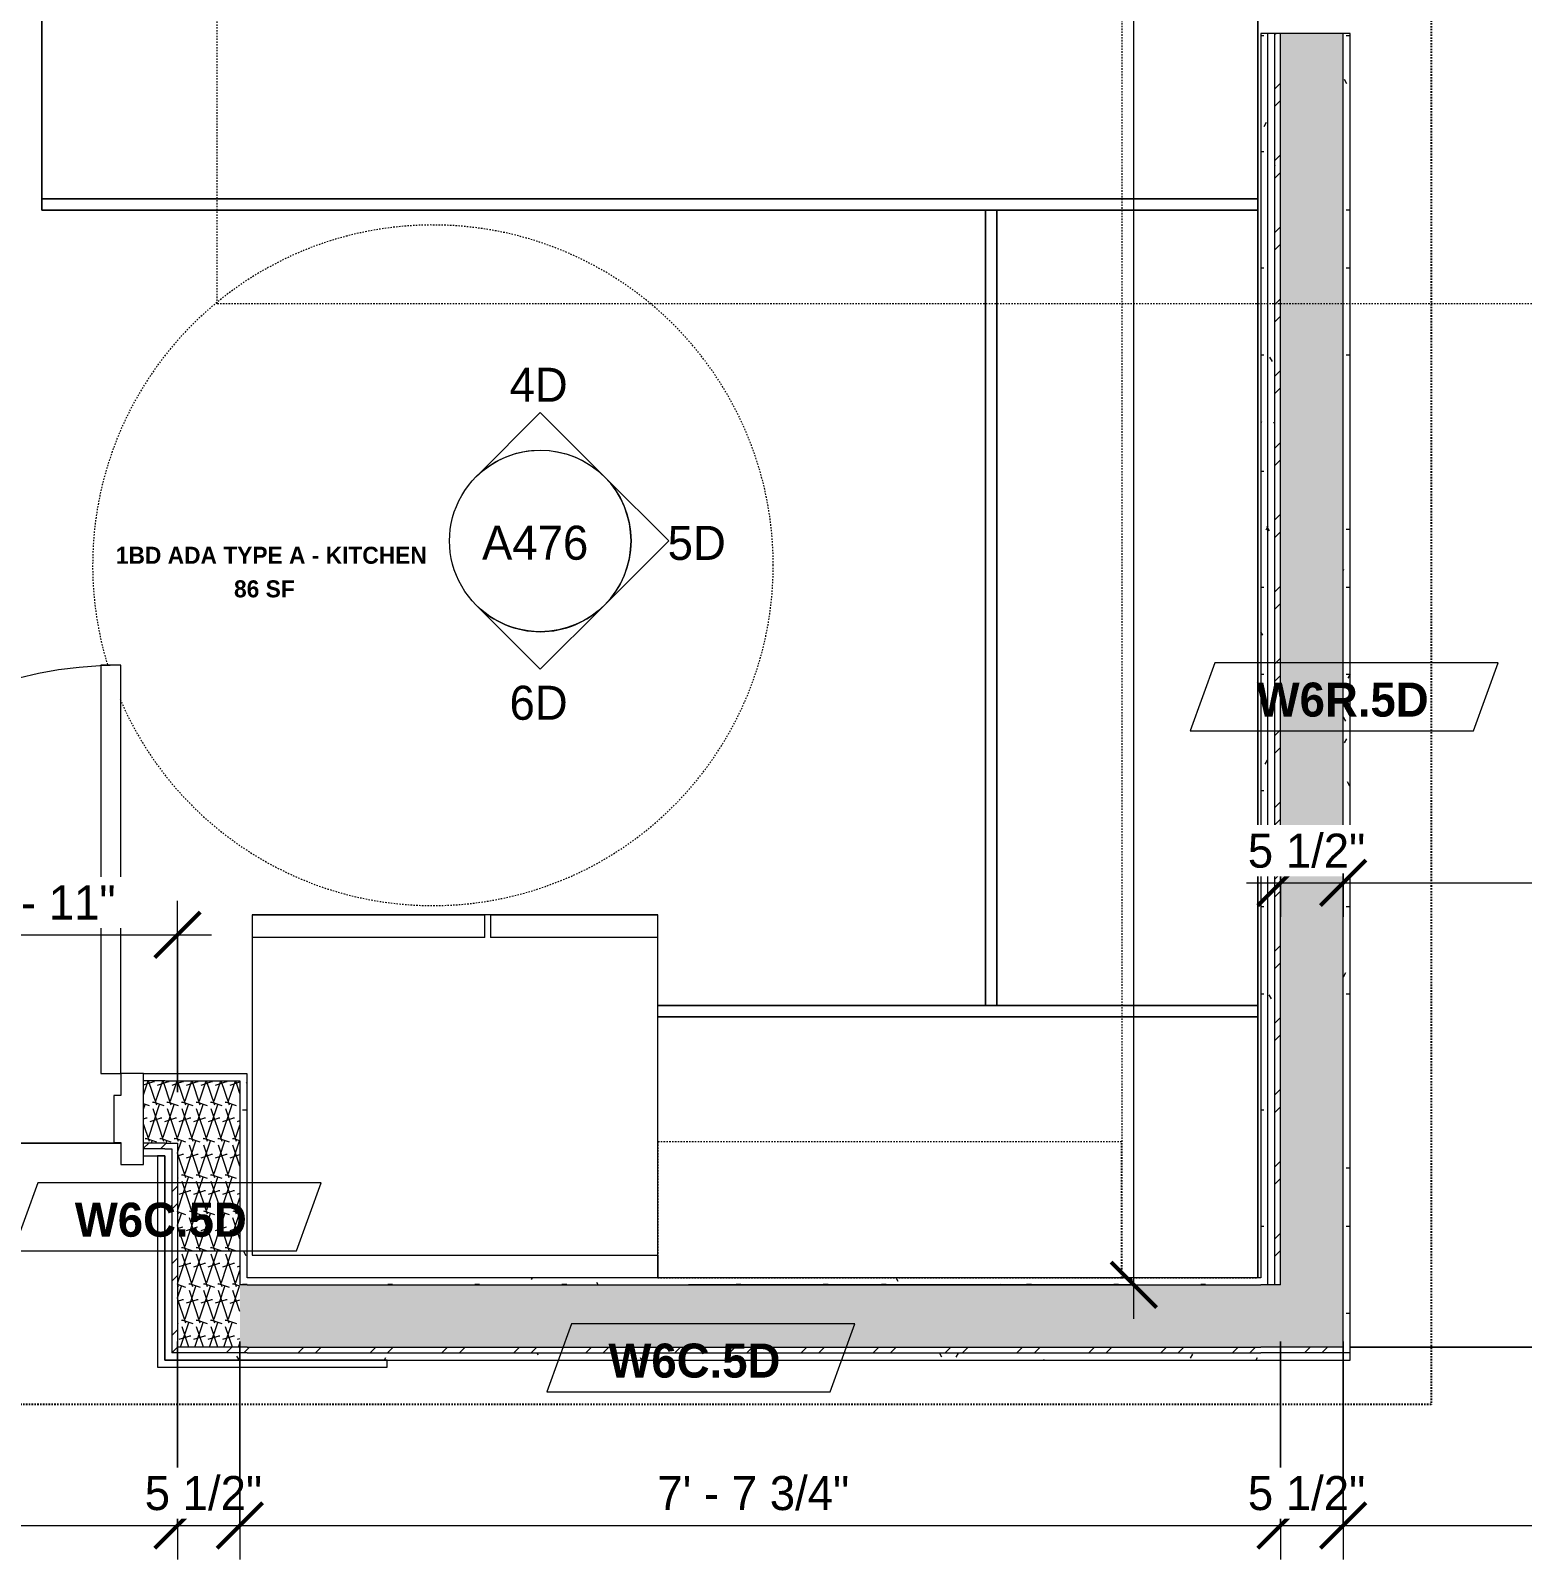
# Model space of a CAD drawing. Header units: inches. Extents: x -4058 to -1781, y 9814 to 12289.
# Drawn here: x -2750.2 to -2618.7, y 11700.5 to 11835.3 of the extents above; entities that cross this region are included whole.
import ezdxf

# ---------------------------------------------------------------- set-up
doc = ezdxf.new("R2010")
doc.units = ezdxf.units.IN
doc.header["$MEASUREMENT"] = 0
for name, pattern in [('Aligning Line 1_8_', [0.25, 0.125, -0.125]), ('Dash', [0.25, 0.125, -0.125]), ('Dash 3_32_', [0.1875, 0.09375, -0.09375]), ('Dash_2_', [0.25, 0.125, -0.125])]:
    doc.linetypes.add(name, pattern=pattern)
for name, color, linetype, lineweight in [('0-1', 7, 'Continuous', 5), ('0-4', 55, 'Continuous', 9), ('A-ANNO-DIMS', 211, 'Continuous', 9), ('A-ANNO-DIMS-32', 211, 'Continuous', 9), ('A-AREA-IDEN', 2, 'Continuous', 9), ('A-DETL-1', 90, 'Dash 3_32_', 9), ('A-DOOR-1', 7, 'Continuous', 9), ('A-DOOR-FRAM-1', 7, 'Continuous', 9), ('A-FLOR-1', 7, 'Continuous', 9), ('A-GENM', 5, 'Continuous', 9), ('A-GENM-2', 147, 'Dash', 9), ('A-WALL-1', 7, 'Continuous', 9), ('A-WALL-IDEN', 211, 'Continuous', 9), ('A-WALL-PATT-1', 9, 'Continuous', 9), ('G-ANNO-SYMB-1', 147, 'Aligning Line 1_8_', 9), ('G-ANNO-SYMB-3', 111, 'Continuous', 9), ('I-WALL-2', 7, 'Continuous', 9), ('Q-CASE', 31, 'Continuous', 9), ('Q-CASE-HDLN', 31, 'Dash', 9), ('Q-SPCQ', 91, 'Continuous', 9)]:
    doc.layers.add(name, color=color, linetype=linetype, lineweight=lineweight)
doc.layers.add('0-5', color=250, linetype='Dash_2_')
doc.styles.add('Century Gothic', font='ufonts.com_century-gothic.ttf', dxfattribs={"height": 3})
doc.styles.add('Century Gothic_B', font='GOTHICB.TTF', dxfattribs={"height": 1.5})
doc.styles.add('Century Gothic_B_1', font='GOTHICB.TTF', dxfattribs={"height": 3})
doc.dimstyles.new('THE_DIMENSION_STRING_4', dxfattribs={"dimscale": 12, "dimtxt": 3.132505, "dimasz": 0.333333, "dimexe": 0.25, "dimexo": 0.166667, "dimgap": 0.041667, "dimtad": 1, "dimdec": 4, "dimrnd": 0.0625, "dimzin": 3, "dimdsep": 46, "dimlunit": 4, "dimtxsty": 'Century Gothic', "dimblk1": 'OBLIQUE', "dimblk2": 'OBLIQUE', "dimsah": 1, "dimcen": 0.09, "dimdle": 0.25, "dimazin": 0, "dimtfac": 1, "dimtdec": 4, "dimtix": 1, "dimtmove": 0, "dimatfit": 3, "dimfxl": 1, "dimtvp": 1, "dimtfill": 1, "dimfrac": 2, "dimtolj": 1, "dimtzin": 0, "dimarcsym": 2})
doc.dimstyles.new('THE_DIMENSION_STRING_5', dxfattribs={"dimscale": 12, "dimtxt": 3.132505, "dimasz": 0.333333, "dimexe": 0.25, "dimexo": 0.166667, "dimgap": 0.041667, "dimtad": 1, "dimdec": 4, "dimrnd": 0.0625, "dimzin": 3, "dimdsep": 46, "dimlunit": 4, "dimtxsty": 'Century Gothic', "dimblk1": 'OBLIQUE', "dimblk2": 'OBLIQUE', "dimsah": 1, "dimcen": 0.09, "dimdle": 0.25, "dimazin": 0, "dimtfac": 1, "dimtdec": 4, "dimtix": 1, "dimtmove": 0, "dimatfit": 3, "dimfxl": 1, "dimtvp": 1, "dimtfill": 1, "dimfrac": 2, "dimtolj": 1, "dimtzin": 0, "dimarcsym": 2})
doc.dimstyles.new('THE_DIMENSION_STRING_6', dxfattribs={"dimscale": 12, "dimtxt": 3.132505, "dimasz": 0.333333, "dimexe": 0.25, "dimexo": 0.166667, "dimgap": 0.041667, "dimtad": 1, "dimdec": 4, "dimrnd": 0.0625, "dimzin": 3, "dimdsep": 46, "dimlunit": 4, "dimtxsty": 'Century Gothic', "dimblk1": 'OBLIQUE', "dimblk2": 'OBLIQUE', "dimsah": 1, "dimcen": 0.09, "dimdle": 0.25, "dimazin": 0, "dimtfac": 1, "dimtdec": 4, "dimtix": 1, "dimtmove": 0, "dimatfit": 3, "dimfxl": 1, "dimtvp": 1, "dimtfill": 1, "dimfrac": 2, "dimtolj": 1, "dimtzin": 0, "dimarcsym": 2})
pattern_1 = [(0, (0, 0), (10.24, 2.56), [0.422, -7.258, 0.422, -7.258, -40.96]), (0, (0, 0), (10.24, 2.56), [-15.36, 0.422, -14.938, 0.422, -7.258, -17.92]), (0, (0, 0), (10.24, 2.56), [-38.4, 0.422, -4.698, 0.422, -12.378]), (120, (3.84, 1.28), (-7.33702503, 7.58810013), [0.422, -7.258, 0.422, -7.258, -40.96]), (120, (3.84, 1.28), (-7.33702503, 7.58810013), [-15.36, 0.422, -14.938, 0.422, -7.258, -17.92]), (120, (3.84, 1.28), (-7.33702503, 7.58810013), [-38.4, 0.422, -4.698, 0.422, -12.378]), (240, (5.12, 6.4), (-2.90297497, -10.14810013), [0.422, -7.258, 0.422, -7.258, -40.96]), (240, (5.12, 6.4), (-2.90297497, -10.14810013), [-15.36, 0.422, -14.938, 0.422, -7.258, -17.92]), (240, (5.12, 6.4), (-2.90297497, -10.14810013), [-38.4, 0.422, -4.698, 0.422, -12.378])]
pattern_2 = [(161.57, (0.16, 0.16), (-1.279773737, -0.000426766), [0, -9.107, 1.011, 0]), (18.43, (-0.16, 0.16), (-1.279773737, 0.000426766), [0, -9.107, 1.011, 0]), (108.43, (0.16, 0.16), (0.639452382, -3.199964008), [3.035, -7.083]), (71.57, (-0.16, 0.16), (0.639452382, 3.199964008), [3.035, -7.083])]
pattern_3 = [(45, (0, 0), (-3.1678384, 3.1678384), []), (45, (0, 4.8), (-3.1678384, 3.1678384), [])]

# ---------------------------------------------------------------- blocks, each defined once
blk = doc.blocks.new('CTR - 1st Phase - Shell_rvt-1-UNIT PLANS - 2ND FLOOR')
at = {"layer": 'A-FLOR-1'}
for p, q in [((-2778.24, 11737.24), (-2742.24, 11737.24)), ((-2742.24, 11737.24), (-2778.24, 11737.24)), ((-2633.87, 11719.24), (-2568.2, 11719.24)), ((-2568.2, 11719.24), (-2633.87, 11719.24))]:
    blk.add_line(p, q, dxfattribs=at)
blk = doc.blocks.new('HOLLOW METAL - UNIT DOOR-2191978-UNIT PLANS - 2ND FLOOR')
at = {"layer": 'A-DOOR-1'}
for p, q in [((18, 39.875), (16.25, 39.875)), ((16.25, 39.875), (16.25, 3.875)), ((18, 3.875), (18, 39.875)), ((16.25, 3.875), (18, 3.875))]:
    blk.add_line(p, q, dxfattribs=at)
blk.add_arc((18, 3.875), 36, 90, 180, dxfattribs=at)
at = {"layer": 'A-DOOR-FRAM-1'}
for p, q in [((-18, 3.875), (-20, 3.875)), ((-20, 3.875), (-20, -4.125)), ((-18, 1.9375), (-18, 3.875)), ((18, 3.875), (18, 1.9375)), ((20, 3.875), (18, 3.875)), ((20, -4.125), (20, 3.875)), ((-17.375, 1.9375), (-18, 1.9375)), ((-17.375, -2.1875), (-17.375, 1.9375)), ((18, 1.9375), (17.375, 1.9375)), ((17.375, 1.9375), (17.375, -2.1875)), ((-18, -4.125), (-18, -2.1875)), ((-18, -2.1875), (-17.375, -2.1875)), ((17.375, -2.1875), (18, -2.1875)), ((18, -2.1875), (18, -4.125)), ((-20, -4.125), (-18, -4.125)), ((18, -4.125), (20, -4.125))]:
    blk.add_line(p, q, dxfattribs=at)
blk = doc.blocks.new('CTR - 1st Phase - Common Walls_rvt-1-UNIT PLANS - 2ND FLOOR')
at = {"layer": 'A-WALL-PATT-1'}
h = blk.add_hatch(dxfattribs=at)
h.set_pattern_fill('FP_1', color=256, style=0, pattern_type=2)
h.set_pattern_definition(pattern_1)
h.paths.add_polyline_path([(-2641.12, 11724.74), (-2641.12, 11835.07), (-2641.75, 11835.07), (-2641.75, 11724.74)], flags=0)
h = blk.add_hatch(dxfattribs=at)
h.set_pattern_fill('FP_1', color=256, style=0, pattern_type=2)
h.set_pattern_definition(pattern_1)
h.paths.add_polyline_path([(-2640.5, 11724.74), (-2640.5, 11835.07), (-2641.12, 11835.07), (-2641.12, 11724.74)], flags=0)
h = blk.add_hatch(dxfattribs=at)
h.set_pattern_fill('FP_33', color=256, style=0, pattern_type=2)
h.set_pattern_definition(pattern_3)
h.paths.add_polyline_path([(-2640, 11724.74), (-2640, 11835.07), (-2640.5, 11835.07), (-2640.5, 11724.74)], flags=0)
h = blk.add_hatch(dxfattribs=at)
h.set_pattern_fill('FP_5', color=256, style=0, pattern_type=2)
h.set_pattern_definition(pattern_2)
h.paths.add_polyline_path([(-2640, 11719.24), (-2634.5, 11719.24), (-2634.5, 11835.07), (-2640, 11835.07), (-2640, 11724.74)], flags=0)
h = blk.add_hatch(dxfattribs=at)
h.set_pattern_fill('FP_1', color=256, style=0, pattern_type=2)
h.set_pattern_definition(pattern_1)
h.paths.add_polyline_path([(-2633.87, 11718.74), (-2633.87, 11835.07), (-2634.5, 11835.07), (-2634.5, 11718.74)], flags=0)
h = blk.add_hatch(dxfattribs=at)
h.set_pattern_fill('FP_1', color=256, style=0, pattern_type=2)
h.set_pattern_definition(pattern_1)
h.paths.add_polyline_path([(-2731.74, 11742.74), (-2731.74, 11743.36), (-2740.24, 11743.36), (-2740.24, 11742.74), (-2737.24, 11742.74)], flags=0)
h.paths.add_polyline_path([(-2780.24, 11742.74), (-2780.24, 11743.36), (-2803.27, 11743.36), (-2803.27, 11742.74), (-2791.42, 11742.74)], flags=0)
h = blk.add_hatch(dxfattribs=at)
h.set_pattern_fill('FP_1', color=256, style=0, pattern_type=2)
h.set_pattern_definition(pattern_1)
h.paths.add_polyline_path([(-2731.74, 11724.74), (-2731.11, 11724.74), (-2731.11, 11743.36), (-2731.74, 11743.36), (-2731.74, 11735.67)], flags=0)
h = blk.add_hatch(dxfattribs=at)
h.set_pattern_fill('FP_5', color=256, style=0, pattern_type=2)
h.set_pattern_definition(pattern_2)
h.paths.add_polyline_path([(-2737.74, 11737.24), (-2737.24, 11737.24), (-2737.24, 11742.74), (-2740.24, 11742.74), (-2740.24, 11737.24), (-2738.36, 11737.24)], flags=0)
h.paths.add_polyline_path([(-2780.24, 11737.24), (-2780.24, 11742.74), (-2796.02, 11742.74), (-2796.02, 11737.24), (-2791.42, 11737.24)], flags=0)
h = blk.add_hatch(dxfattribs=at)
h.set_pattern_fill('FP_5', color=256, style=0, pattern_type=2)
h.set_pattern_definition(pattern_2)
h.paths.add_polyline_path([(-2737.24, 11719.24), (-2731.74, 11719.24), (-2731.74, 11742.74), (-2737.24, 11742.74), (-2737.24, 11735.67)], flags=0)
h = blk.add_hatch(dxfattribs=at)
h.set_pattern_fill('FP_33', color=256, style=0, pattern_type=2)
h.set_pattern_definition(pattern_3)
h.paths.add_polyline_path([(-2738.36, 11736.74), (-2737.74, 11736.74), (-2737.74, 11737.24), (-2740.24, 11737.24), (-2740.24, 11736.74), (-2739.95, 11736.74)], flags=0)
h.paths.add_polyline_path([(-2780.24, 11736.74), (-2780.24, 11737.24), (-2795.52, 11737.24), (-2795.52, 11736.74), (-2791.42, 11736.74)], flags=0)
h = blk.add_hatch(dxfattribs=at)
h.set_pattern_fill('FP_1', color=256, style=0, pattern_type=2)
h.set_pattern_definition(pattern_1)
h.paths.add_polyline_path([(-2740.24, 11736.11), (-2738.36, 11736.11), (-2738.36, 11736.74), (-2740.24, 11736.74)], flags=0)
h.paths.add_polyline_path([(-2780.24, 11736.11), (-2780.24, 11736.74), (-2795.52, 11736.74), (-2795.52, 11736.11), (-2791.42, 11736.11)], flags=0)
h = blk.add_hatch(dxfattribs=at)
h.set_pattern_fill('FP_1', color=256, style=0, pattern_type=2)
h.set_pattern_definition(pattern_1)
h.paths.add_polyline_path([(-2738.36, 11718.11), (-2737.74, 11718.11), (-2737.74, 11736.74), (-2738.36, 11736.74), (-2738.36, 11735.67)], flags=0)
h = blk.add_hatch(dxfattribs=at)
h.set_pattern_fill('FP_33', color=256, style=0, pattern_type=2)
h.set_pattern_definition(pattern_3)
h.paths.add_polyline_path([(-2737.74, 11718.74), (-2737.24, 11718.74), (-2737.24, 11737.24), (-2737.74, 11737.24), (-2737.74, 11735.67)], flags=0)
h = blk.add_hatch(dxfattribs=at)
h.set_pattern_fill('FP_5', color=256, style=0, pattern_type=2)
h.set_pattern_definition(pattern_2)
h.paths.add_polyline_path([(-2640, 11719.24), (-2640, 11724.74), (-2731.74, 11724.74), (-2731.74, 11719.24), (-2641.75, 11719.24)], flags=0)
h = blk.add_hatch(dxfattribs=at)
h.set_pattern_fill('FP_1', color=256, style=0, pattern_type=2)
h.set_pattern_definition(pattern_1)
h.paths.add_polyline_path([(-2641.75, 11724.74), (-2641.75, 11725.36), (-2731.11, 11725.36), (-2731.11, 11724.74), (-2705.63, 11724.74)], flags=0)
h = blk.add_hatch(dxfattribs=at)
h.set_pattern_fill('FP_1', color=256, style=0, pattern_type=2)
h.set_pattern_definition(pattern_1)
h.paths.add_polyline_path([(-2633.87, 11718.11), (-2633.87, 11718.74), (-2737.74, 11718.74), (-2737.74, 11718.11), (-2637.01, 11718.11)], flags=0)
h = blk.add_hatch(dxfattribs=at)
h.set_pattern_fill('FP_33', color=256, style=0, pattern_type=2)
h.set_pattern_definition(pattern_3)
h.paths.add_polyline_path([(-2634.5, 11718.74), (-2634.5, 11719.24), (-2737.24, 11719.24), (-2737.24, 11718.74), (-2637.01, 11718.74)], flags=0)
at = {"layer": 'A-WALL-1'}
for p, q in [((-2641.12, 11724.74), (-2641.12, 11835.07)), ((-2640.5, 11724.74), (-2640.5, 11835.07)), ((-2640, 11724.74), (-2640, 11835.07)), ((-2634.5, 11719.24), (-2634.5, 11835.07)), ((-2738.36, 11742.74), (-2740.24, 11742.74)), ((-2738.36, 11742.74), (-2737.24, 11742.74)), ((-2737.24, 11742.74), (-2731.74, 11742.74)), ((-2731.74, 11742.74), (-2731.74, 11724.74)), ((-2738.36, 11737.24), (-2740.24, 11737.24)), ((-2738.36, 11736.74), (-2740.24, 11736.74)), ((-2738.36, 11737.24), (-2737.74, 11737.24)), ((-2738.36, 11736.74), (-2737.74, 11736.74)), ((-2737.74, 11737.24), (-2737.24, 11737.24)), ((-2737.74, 11736.74), (-2737.74, 11718.74)), ((-2737.24, 11737.24), (-2737.24, 11719.24)), ((-2731.11, 11724.74), (-2731.74, 11724.74)), ((-2731.11, 11724.74), (-2641.75, 11724.74)), ((-2641.12, 11724.74), (-2641.75, 11724.74)), ((-2640.5, 11724.74), (-2641.12, 11724.74)), ((-2640, 11724.74), (-2640.5, 11724.74)), ((-2737.24, 11718.74), (-2737.74, 11718.74)), ((-2731.74, 11719.24), (-2737.24, 11719.24)), ((-2731.11, 11718.74), (-2737.24, 11718.74)), ((-2731.11, 11719.24), (-2731.74, 11719.24)), ((-2731.11, 11719.24), (-2641.75, 11719.24)), ((-2731.11, 11718.74), (-2641.75, 11718.74)), ((-2640, 11719.24), (-2641.75, 11719.24)), ((-2634.5, 11718.74), (-2641.75, 11718.74)), ((-2634.5, 11719.24), (-2640, 11719.24)), ((-2634.5, 11718.74), (-2634.5, 11719.24)), ((-2634.5, 11719.24), (-2634.5, 11718.74)), ((-2633.87, 11718.74), (-2634.5, 11718.74))]:
    blk.add_line(p, q, dxfattribs=at)
at = {"layer": 'I-WALL-2'}
for p, q in [((-2641.75, 11835.07), (-2641.75, 11725.36)), ((-2633.87, 11835.07), (-2641.75, 11835.07)), ((-2633.87, 11718.74), (-2633.87, 11835.07)), ((-2738.36, 11743.36), (-2740.24, 11743.36)), ((-2731.74, 11743.36), (-2738.36, 11743.36)), ((-2731.11, 11743.36), (-2731.74, 11743.36)), ((-2731.11, 11725.36), (-2731.11, 11743.36)), ((-2740.24, 11736.11), (-2738.36, 11736.11)), ((-2738.36, 11736.11), (-2738.99, 11736.11)), ((-2738.99, 11736.11), (-2738.99, 11717.49)), ((-2738.36, 11736.11), (-2738.36, 11718.11)), ((-2738.36, 11718.11), (-2738.36, 11736.11)), ((-2641.75, 11725.36), (-2731.11, 11725.36)), ((-2633.87, 11718.11), (-2633.87, 11718.74)), ((-2738.99, 11717.49), (-2738.36, 11717.49)), ((-2738.36, 11718.11), (-2737.74, 11718.11)), ((-2718.77, 11718.11), (-2738.36, 11718.11)), ((-2738.36, 11717.49), (-2718.77, 11717.49)), ((-2737.74, 11718.11), (-2731.11, 11718.11)), ((-2731.11, 11718.11), (-2641.75, 11718.11)), ((-2718.77, 11717.49), (-2718.77, 11718.11)), ((-2641.75, 11718.11), (-2633.87, 11718.11))]:
    blk.add_line(p, q, dxfattribs=at)
at = {"layer": '0-4'}
blk.add_blockref('HOLLOW METAL - UNIT DOOR-2191978-UNIT PLANS - 2ND FLOOR', (-2760.24, 11739.49), dxfattribs=at)
blk = doc.blocks.new('CTR - 1st Phase -Stairs _ Elevators_rvt-1-UNIT PLANS - 2ND FLOOR')
at = {"layer": 'G-ANNO-SYMB-1'}
for p, q in [((-2733.74, 11811.24), (-2733.74, 12126.9)), ((-2495.61, 11811.24), (-2733.74, 11811.24))]:
    blk.add_line(p, q, dxfattribs=at)
blk = doc.blocks.new('OD_CW_Upper Cabinet - OD_CW_Upper Cabinet-3856831-UNIT PLANS - 2ND FLOOR')
at = {"layer": 'Q-CASE-HDLN'}
for p, q in [((115.86, 24), (0.74, 24)), ((0.74, 24), (0.74, 12)), ((115.86, 12), (115.86, 24)), ((0.74, 12), (115.86, 12))]:
    blk.add_line(p, q, dxfattribs=at)
blk = doc.blocks.new('OD_CW_Base Cabinet - OD_CW_Base Cabinet-V94-UNIT PLANS - 2ND FLOOR')
at = {"layer": 'Q-CASE'}
for p, q in [((70.86, 24), (0.74, 24)), ((0.74, 24), (70.86, 24)), ((70.86, 0), (70.86, 24)), ((70.86, 24), (70.86, 1)), ((0.74, 1), (70.86, 1)), ((70.86, 1), (0.74, 1)), ((0.74, 0), (70.86, 0)), ((70.86, 0), (0.74, 0)), ((70.86, 1), (70.86, 0))]:
    blk.add_line(p, q, dxfattribs=at)
blk = doc.blocks.new('OD_CW_Base Cabinet - OD_CW_Base Cabinet-V95-UNIT PLANS - 2ND FLOOR')
at = {"layer": 'Q-CASE'}
for p, q in [((107.93, 24), (0.74, 24)), ((0.74, 24), (0.74, 0)), ((0.74, 1), (0.74, 24)), ((0.74, 24), (107.93, 24)), ((107.93, 0), (107.93, 24)), ((107.93, 24), (107.93, 1)), ((0.74, 0), (0.74, 1)), ((0.74, 1), (107.93, 1)), ((107.93, 1), (0.74, 1)), ((0.74, 0), (107.93, 0)), ((107.93, 0), (0.74, 0)), ((107.93, 1), (107.93, 0))]:
    blk.add_line(p, q, dxfattribs=at)
blk = doc.blocks.new('ADA Clearances - 5ft Circle-V99-UNIT PLANS - 2ND FLOOR')
at = {"layer": 'A-GENM-2'}
for start, end in [(360, 197.1286), (203.218, 360)]:
    blk.add_arc((0, 0), 30, start, end, dxfattribs=at)
blk = doc.blocks.new('OD_CW_Upper Cabinet - OD_CW_Upper Cabinet-3876458-UNIT PLANS - 2ND FLOOR')
at = {"layer": 'Q-CASE-HDLN'}
for p, q in [((41.64, 24), (0.74, 24)), ((0.74, 24), (0.74, 12)), ((41.64, 12), (41.64, 24)), ((0.74, 12), (41.64, 12))]:
    blk.add_line(p, q, dxfattribs=at)
blk = doc.blocks.new('OD_CW_Base Cabinet - OD_CW_Base Cabinet-3876445-UNIT PLANS - 2ND FLOOR')
at = {"layer": 'Q-CASE'}
for p, q in [((0.74, 24), (0.74, 0)), ((0.74, 1), (0.74, 24)), ((53.64, 22), (53.64, 24)), ((53.64, 24), (53.64, 22)), ((0.74, 0), (0.74, 1)), ((0.74, 1), (53.64, 1)), ((53.64, 1), (0.74, 1)), ((0.74, 0), (53.64, 0)), ((53.64, 0), (0.74, 0))]:
    blk.add_line(p, q, dxfattribs=at)
blk = doc.blocks.new('Refrigerator_-_Side-by-Side_6047 - 36_ X 30_-345559-UNIT PLANS - 2ND FLOOR')
at = {"layer": 'Q-SPCQ'}
for p, q in [((17.87, 14.42), (-17.88, 14.42)), ((-17.88, 14.42), (-17.88, -15.58)), ((17.87, -15.58), (17.87, 14.42)), ((-17.88, -13.58), (-3.13, -13.58)), ((-17.88, -13.58), (-17.88, -15.58)), ((-3.13, -15.58), (-3.13, -13.58)), ((-2.63, -13.58), (17.87, -13.58)), ((-2.63, -13.58), (-2.63, -15.58)), ((17.87, -15.58), (17.87, -13.58)), ((-17.88, -15.58), (17.87, -15.58)), ((-3.13, -15.58), (-17.88, -15.58)), ((17.87, -15.58), (-2.63, -15.58))]:
    blk.add_line(p, q, dxfattribs=at)
blk = doc.blocks.new('Elevation - Filled Arrow-152140-UNIT PLANS - 2ND FLOOR')
at = {"layer": 'G-ANNO-SYMB-3'}
for start, end in [(360, 180), (180, 360)]:
    blk.add_arc((0, 0), 0.25, start, end, dxfattribs=at)
blk = doc.blocks.new('Elevation - Filled Arrow-151867-UNIT PLANS - 2ND FLOOR')
at = {"layer": 'G-ANNO-SYMB-3'}
for p, q in [((0, 0.3536), (-0.1768, 0.1768)), ((0.1768, 0.1768), (0, 0.3536))]:
    blk.add_line(p, q, dxfattribs=at)
blk.add_arc((0, 0), 0.25, 45, 135, dxfattribs=at)
blk = doc.blocks.new('Wall Tag - Arch Wall-3956453-UNIT PLANS - 2ND FLOOR')
at = {"layer": 'A-WALL-IDEN'}
for p, q in [((-0.3561, 0.0937), (-0.4244, -0.0937)), ((0.4244, 0.0937), (-0.3561, 0.0937)), ((0.3561, -0.0937), (0.4244, 0.0937)), ((-0.4244, -0.0937), (0.3561, -0.0937))]:
    blk.add_line(p, q, dxfattribs=at)
blk = doc.blocks.new('DIMBLOCK1042-UNIT PLANS - 2ND FLOOR')
at = {"layer": 'A-ANNO-DIMS-32'}
for p, q in [((-2796.02, 11719.74), (-2796.02, 11700.54)), ((-2796.02, 11703.54), (-2796.02, 11719.74)), ((-2737.24, 11719.74), (-2737.24, 11700.54)), ((-2737.24, 11703.54), (-2737.24, 11719.74)), ((-2796.02, 11703.54), (-2737.24, 11703.54))]:
    blk.add_line(p, q, dxfattribs=at)
at = {"layer": 'A-ANNO-DIMS-32', "lineweight": 50}
for p, q in [((-2796.02, 11703.54), (-2794.02, 11705.54)), ((-2737.24, 11703.54), (-2735.24, 11705.54)), ((-2796.02, 11703.54), (-2798.02, 11701.54)), ((-2737.24, 11703.54), (-2739.24, 11701.54))]:
    blk.add_line(p, q, dxfattribs=at)
at = {"layer": 'A-ANNO-DIMS-32', "color": 0, "insert": (-2779.21, 11707.89), "char_height": 3, "width": 30.1914, "attachment_point": 1, "line_spacing_factor": 0.984502, "style": 'Century Gothic', "bg_fill": 3, "box_fill_scale": 1.25, "bg_fill_color": 256, "bg_fill_true_color": 13158600, "bg_fill_transparency": 0}
blk.add_mtext('4\' - 10 13/16"', dxfattribs=at)
blk = doc.blocks.new('_Oblique')
at = {"color": 0, "linetype": 'ByBlock', "lineweight": -2}
blk.add_line((-0.5, -0.5), (0.5, 0.5), dxfattribs=at)
blk = doc.blocks.new('DIMBLOCK1043-UNIT PLANS - 2ND FLOOR')
at = {"layer": 'A-ANNO-DIMS-32'}
for p, q in [((-2737.24, 11719.74), (-2737.24, 11700.54)), ((-2737.24, 11703.54), (-2737.24, 11719.74)), ((-2731.74, 11719.74), (-2731.74, 11700.54)), ((-2731.74, 11703.54), (-2731.74, 11719.74)), ((-2737.24, 11703.54), (-2731.74, 11703.54))]:
    blk.add_line(p, q, dxfattribs=at)
at = {"layer": 'A-ANNO-DIMS-32', "lineweight": 50}
for p, q in [((-2737.24, 11703.54), (-2735.24, 11705.54)), ((-2731.74, 11703.54), (-2729.74, 11705.54)), ((-2737.24, 11703.54), (-2739.24, 11701.54)), ((-2731.74, 11703.54), (-2733.74, 11701.54))]:
    blk.add_line(p, q, dxfattribs=at)
at = {"layer": 'A-ANNO-DIMS-32', "color": 0, "insert": (-2740.13, 11707.89), "char_height": 3, "width": 13.5444, "attachment_point": 1, "line_spacing_factor": 0.984502, "style": 'Century Gothic', "bg_fill": 3, "box_fill_scale": 1.25, "bg_fill_color": 256, "bg_fill_true_color": 13158600, "bg_fill_transparency": 0}
blk.add_mtext('5 1/2"', dxfattribs=at)
blk = doc.blocks.new('DIMBLOCK1044-UNIT PLANS - 2ND FLOOR')
at = {"layer": 'A-ANNO-DIMS-32'}
for p, q in [((-2731.74, 11719.74), (-2731.74, 11700.54)), ((-2731.74, 11703.54), (-2731.74, 11719.74)), ((-2640, 11719.74), (-2640, 11700.54)), ((-2640, 11703.54), (-2640, 11719.74)), ((-2731.74, 11703.54), (-2640, 11703.54))]:
    blk.add_line(p, q, dxfattribs=at)
at = {"layer": 'A-ANNO-DIMS-32', "lineweight": 50}
for p, q in [((-2731.74, 11703.54), (-2729.74, 11705.54)), ((-2640, 11703.54), (-2638, 11705.54)), ((-2731.74, 11703.54), (-2733.74, 11701.54)), ((-2640, 11703.54), (-2642, 11701.54))]:
    blk.add_line(p, q, dxfattribs=at)
at = {"layer": 'A-ANNO-DIMS-32', "color": 0, "insert": (-2694.94, 11707.89), "char_height": 3, "width": 21.7784, "attachment_point": 1, "line_spacing_factor": 0.984502, "style": 'Century Gothic', "bg_fill": 3, "box_fill_scale": 1.25, "bg_fill_color": 256, "bg_fill_true_color": 13158600, "bg_fill_transparency": 0}
blk.add_mtext('7\' - 7 3/4"', dxfattribs=at)
blk = doc.blocks.new('DIMBLOCK1045-UNIT PLANS - 2ND FLOOR')
at = {"layer": 'A-ANNO-DIMS-32'}
for p, q in [((-2640, 11719.74), (-2640, 11700.54)), ((-2640, 11703.54), (-2640, 11719.74)), ((-2634.5, 11719.74), (-2634.5, 11700.54)), ((-2634.5, 11703.54), (-2634.5, 11719.74)), ((-2640, 11703.54), (-2634.5, 11703.54))]:
    blk.add_line(p, q, dxfattribs=at)
at = {"layer": 'A-ANNO-DIMS-32', "lineweight": 50}
for p, q in [((-2640, 11703.54), (-2638, 11705.54)), ((-2634.5, 11703.54), (-2632.5, 11705.54)), ((-2640, 11703.54), (-2642, 11701.54)), ((-2634.5, 11703.54), (-2636.5, 11701.54))]:
    blk.add_line(p, q, dxfattribs=at)
at = {"layer": 'A-ANNO-DIMS-32', "color": 0, "insert": (-2642.89, 11707.89), "char_height": 3, "width": 13.5444, "attachment_point": 1, "line_spacing_factor": 0.984502, "style": 'Century Gothic', "bg_fill": 3, "box_fill_scale": 1.25, "bg_fill_color": 256, "bg_fill_true_color": 13158600, "bg_fill_transparency": 0}
blk.add_mtext('5 1/2"', dxfattribs=at)
blk = doc.blocks.new('DIMBLOCK1046-UNIT PLANS - 2ND FLOOR')
at = {"layer": 'A-ANNO-DIMS-32'}
for p, q in [((-2634.5, 11719.74), (-2634.5, 11700.54)), ((-2634.5, 11703.54), (-2634.5, 11719.74)), ((-2567.07, 11719.74), (-2567.07, 11700.54)), ((-2567.07, 11703.54), (-2567.07, 11719.74)), ((-2634.5, 11703.54), (-2567.07, 11703.54))]:
    blk.add_line(p, q, dxfattribs=at)
at = {"layer": 'A-ANNO-DIMS-32', "lineweight": 50}
for p, q in [((-2634.5, 11703.54), (-2632.5, 11705.54)), ((-2567.07, 11703.54), (-2565.07, 11705.54)), ((-2634.5, 11703.54), (-2636.5, 11701.54)), ((-2567.07, 11703.54), (-2569.07, 11701.54))]:
    blk.add_line(p, q, dxfattribs=at)
at = {"layer": 'A-ANNO-DIMS-32', "color": 0, "insert": (-2611.03, 11707.89), "char_height": 3, "width": 24.5827, "attachment_point": 1, "line_spacing_factor": 0.984502, "style": 'Century Gothic', "bg_fill": 3, "box_fill_scale": 1.25, "bg_fill_color": 256, "bg_fill_true_color": 13158600, "bg_fill_transparency": 0}
blk.add_mtext('5\' - 7 7/16"', dxfattribs=at)
blk = doc.blocks.new('DIMBLOCK1064-UNIT PLANS - 2ND FLOOR')
at = {"layer": 'A-ANNO-DIMS-32', "lineweight": 50}
for p, q in [((-2640, 11760.18), (-2638, 11762.18)), ((-2634.5, 11760.18), (-2632.5, 11762.18)), ((-2640, 11760.18), (-2642, 11758.18)), ((-2634.5, 11760.18), (-2636.5, 11758.18))]:
    blk.add_line(p, q, dxfattribs=at)
at = {"layer": 'A-ANNO-DIMS-32'}
for p, q in [((-2640, 11761.01), (-2640, 11757.18)), ((-2640, 11760.18), (-2640, 11761.01)), ((-2634.5, 11761.01), (-2634.5, 11757.18)), ((-2634.5, 11760.18), (-2634.5, 11761.01)), ((-2643, 11760.18), (-2634.5, 11760.18))]:
    blk.add_line(p, q, dxfattribs=at)
at = {"layer": 'A-ANNO-DIMS-32', "color": 0, "insert": (-2642.89, 11764.52), "char_height": 3, "width": 13.5444, "attachment_point": 1, "line_spacing_factor": 0.984502, "style": 'Century Gothic', "bg_fill": 3, "box_fill_scale": 1.25, "bg_fill_color": 256, "bg_fill_true_color": 13158600, "bg_fill_transparency": 0}
blk.add_mtext('5 1/2"', dxfattribs=at)
blk = doc.blocks.new('DIMBLOCK1065-UNIT PLANS - 2ND FLOOR')
at = {"layer": 'A-ANNO-DIMS-32', "lineweight": 50}
for p, q in [((-2634.5, 11760.18), (-2632.5, 11762.18)), ((-2567.07, 11760.18), (-2565.07, 11762.18)), ((-2634.5, 11760.18), (-2636.5, 11758.18)), ((-2567.07, 11760.18), (-2569.07, 11758.18))]:
    blk.add_line(p, q, dxfattribs=at)
at = {"layer": 'A-ANNO-DIMS-32'}
for p, q in [((-2634.5, 11761.01), (-2634.5, 11757.18)), ((-2634.5, 11760.18), (-2634.5, 11761.01)), ((-2567.07, 11761.01), (-2567.07, 11757.18)), ((-2567.07, 11760.18), (-2567.07, 11761.01)), ((-2634.5, 11760.18), (-2567.07, 11760.18))]:
    blk.add_line(p, q, dxfattribs=at)
at = {"layer": 'A-ANNO-DIMS-32', "color": 0, "insert": (-2611.03, 11764.52), "char_height": 3, "width": 24.5827, "attachment_point": 1, "line_spacing_factor": 0.984502, "style": 'Century Gothic', "bg_fill": 3, "box_fill_scale": 1.25, "bg_fill_color": 256, "bg_fill_true_color": 13158600, "bg_fill_transparency": 0}
blk.add_mtext('5\' - 7 7/16"', dxfattribs=at)
blk = doc.blocks.new('DIMBLOCK1372-UNIT PLANS - 2ND FLOOR')
at = {"layer": 'A-ANNO-DIMS-32'}
for p, q in [((-2737.24, 11741.74), (-2737.24, 11758.61)), ((-2760.24, 11756.43), (-2760.24, 11752.61)), ((-2760.24, 11755.61), (-2760.24, 11756.43)), ((-2763.24, 11755.61), (-2734.24, 11755.61)), ((-2737.24, 11755.61), (-2737.24, 11741.74))]:
    blk.add_line(p, q, dxfattribs=at)
at = {"layer": 'A-ANNO-DIMS-32', "lineweight": 50}
for p, q in [((-2760.24, 11755.61), (-2758.24, 11757.61)), ((-2737.24, 11755.61), (-2735.24, 11757.61)), ((-2760.24, 11755.61), (-2762.24, 11753.61)), ((-2737.24, 11755.61), (-2739.24, 11753.61))]:
    blk.add_line(p, q, dxfattribs=at)
at = {"layer": 'A-ANNO-DIMS-32', "color": 0, "insert": (-2755.15, 11759.95), "char_height": 3, "width": 15.394, "attachment_point": 1, "line_spacing_factor": 0.984502, "style": 'Century Gothic', "bg_fill": 3, "box_fill_scale": 1.25, "bg_fill_color": 256, "bg_fill_true_color": 13158600, "bg_fill_transparency": 0}
blk.add_mtext('1\' - 11"', dxfattribs=at)
blk = doc.blocks.new('DIMBLOCK1398-UNIT PLANS - 2ND FLOOR')
at = {"layer": 'A-ANNO-DIMS-32', "lineweight": 50}
for p, q in [((-2652.93, 12110.34), (-2654.93, 12112.34)), ((-2652.93, 12110.34), (-2650.93, 12108.34)), ((-2652.93, 11724.74), (-2654.93, 11726.74)), ((-2652.93, 11724.74), (-2650.93, 11722.74))]:
    blk.add_line(p, q, dxfattribs=at)
at = {"layer": 'A-ANNO-DIMS-32'}
for p, q in [((-2652.93, 11721.74), (-2652.93, 12113.34)), ((-2784.21, 12110.34), (-2649.93, 12110.34)), ((-2652.93, 12110.34), (-2784.21, 12110.34)), ((-2692.2, 11724.74), (-2649.93, 11724.74)), ((-2652.93, 11724.74), (-2692.2, 11724.74))]:
    blk.add_line(p, q, dxfattribs=at)
at = {"layer": 'A-ANNO-DIMS-32', "color": 0, "insert": (-2657.27, 11907.3), "char_height": 3, "width": 24.5827, "attachment_point": 1, "rotation": 90, "line_spacing_factor": 0.984502, "style": 'Century Gothic', "bg_fill": 3, "box_fill_scale": 1.25, "bg_fill_color": 256, "bg_fill_true_color": 13158600, "bg_fill_transparency": 0}
blk.add_mtext('32\' - 1 5/8"', dxfattribs=at)

msp = doc.modelspace()

# ---------------------------------------------------------------- linework, layer by layer
at = {"layer": '0-5'}
for p, q in [((-2626.72374, 12123.7144), (-2626.72374, 11714.1894)), ((-2626.72374, 11714.1894), (-2942.77374, 11714.1894))]:
    msp.add_line(p, q, dxfattribs=at)
at = {"layer": 'A-DETL-1'}
msp.add_line((-2701.19874, 11724.7394), (-2694.19874, 11724.7394), dxfattribs=at)

# ---------------------------------------------------------------- block references
at = {"layer": '0-1'}
for name in ['CTR - 1st Phase - Shell_rvt-1-UNIT PLANS - 2ND FLOOR', 'CTR - 1st Phase - Common Walls_rvt-1-UNIT PLANS - 2ND FLOOR', 'CTR - 1st Phase -Stairs _ Elevators_rvt-1-UNIT PLANS - 2ND FLOOR']:
    msp.add_blockref(name, (0, 0), dxfattribs=at)
at = {"layer": 'A-GENM'}
msp.add_blockref('ADA Clearances - 5ft Circle-V99-UNIT PLANS - 2ND FLOOR', (-2714.72374, 11788.1769), dxfattribs=at)
at = {"layer": 'A-WALL-IDEN', "xscale": 31.99999999999999, "yscale": 31.99999999999999, "zscale": 31.99999999999999}
for p in [(-2634.39322, 11776.58979), (-2738.15425, 11730.7394)]:
    msp.add_blockref('Wall Tag - Arch Wall-3956453-UNIT PLANS - 2ND FLOOR', p, dxfattribs=at)
at = {"layer": 'G-ANNO-SYMB-3', "extrusion": (0, 0, -1), "xscale": 31.99999999999999, "yscale": 31.99999999999999, "zscale": 31.99999999999999}
msp.add_blockref('Elevation - Filled Arrow-151867-UNIT PLANS - 2ND FLOOR', (2705.25989, 11790.32569), dxfattribs=at)
at = {"layer": 'G-ANNO-SYMB-3', "extrusion": (0, 0, -1), "xscale": 31.99999999999999, "yscale": 31.99999999999999, "zscale": 31.99999999999999, "rotation": 270.0000000000001}
msp.add_blockref('Elevation - Filled Arrow-152140-UNIT PLANS - 2ND FLOOR', (2705.25989, 11790.32569), dxfattribs=at)
at = {"layer": 'G-ANNO-SYMB-3', "xscale": 31.99999999999999, "yscale": 31.99999999999999, "zscale": 31.99999999999999}
for rotation in [269.9999999999997, 180]:
    msp.add_blockref('Elevation - Filled Arrow-151867-UNIT PLANS - 2ND FLOOR', (-2705.25989, 11790.32569), dxfattribs=dict(at, rotation=rotation))
at = {"layer": 'Q-CASE'}
msp.add_blockref('OD_CW_Base Cabinet - OD_CW_Base Cabinet-V95-UNIT PLANS - 2ND FLOOR', (-2749.93644, 11819.4894), dxfattribs=at)
for name, p, rotation in [('OD_CW_Upper Cabinet - OD_CW_Upper Cabinet-3856831-UNIT PLANS - 2ND FLOOR', (-2666.01124, 11841.2271), 269.999999999999), ('OD_CW_Base Cabinet - OD_CW_Base Cabinet-V94-UNIT PLANS - 2ND FLOOR', (-2666.01124, 11820.2271), 270.0000000000006), ('OD_CW_Base Cabinet - OD_CW_Base Cabinet-3876445-UNIT PLANS - 2ND FLOOR', (-2641.27353, 11749.3644), 180), ('OD_CW_Upper Cabinet - OD_CW_Upper Cabinet-3876458-UNIT PLANS - 2ND FLOOR', (-2653.27353, 11749.3644), 180)]:
    msp.add_blockref(name, p, dxfattribs=dict(at, rotation=rotation))
at = {"layer": 'Q-SPCQ', "rotation": 180}
msp.add_blockref('Refrigerator_-_Side-by-Side_6047 - 36_ X 30_-345559-UNIT PLANS - 2ND FLOOR', (-2712.78624, 11741.7866), dxfattribs=at)

# ---------------------------------------------------------------- texts
at = {"layer": 'A-AREA-IDEN', "char_height": 1.5, "attachment_point": 1, "style": 'Century Gothic_B'}
for s, insert, width in [('1BD ADA TYPE A - KITCHEN', (-2742.67894, 11789.81266), 31.007), ('86 SF', (-2732.26004, 11786.85096), 5.757)]:
    msp.add_mtext(s, dxfattribs=dict(at, insert=insert, width=width))
at = {"layer": 'A-WALL-IDEN', "char_height": 3, "attachment_point": 1, "style": 'Century Gothic_B_1'}
for s, insert, width in [('W6R.5D', (-2642.11308, 11777.83732), 18.584), ('W6C.5D', (-2746.28986, 11731.98693), 19.594)]:
    msp.add_mtext(s, dxfattribs=dict(at, insert=insert, width=width))
at = {"layer": 'G-ANNO-SYMB-3', "char_height": 3, "attachment_point": 1, "style": 'Century Gothic'}
for s, insert, width in [('4D', (-2707.9731, 11805.59105), 6.666), ('A476', (-2710.40044, 11791.66752), 12.221), ('5D', (-2694.03443, 11791.65238), 6.666), ('6D', (-2707.9731, 11777.55903), 6.666)]:
    msp.add_mtext(s, dxfattribs=dict(at, insert=insert, width=width))

# ---------------------------------------------------------------- next in the draw order: dimensions: what is measured, and where the dimension line sits
at = {"layer": 'A-ANNO-DIMS'}
for base, p1, p2, dimstyle, override, picture, middle in [((-2634.49874, 11760.17961), (-2639.99874, 11763.00803), (-2634.49874, 11763.00803), 'THE_DIMENSION_STRING_4', {"dimpost": '<>', "dimfxl": 5.5}, 'DIMBLOCK1064-UNIT PLANS - 2ND FLOOR', (-2637.24874, 11762.42128)), ((-2737.23624, 11755.60548), (-2760.23624, 11758.43391), (-2737.23624, 11739.7394), 'THE_DIMENSION_STRING_6', {"dimpost": '<>', "dimfxl": 29.639246}, 'DIMBLOCK1372-UNIT PLANS - 2ND FLOOR', (-2748.73624, 11757.60548)), ((-2737.23624, 11703.53988), (-2796.02374, 11721.7394), (-2737.23624, 11721.7394), 'THE_DIMENSION_STRING_4', {"dimpost": '<>', "dimfxl": 58.7875}, 'DIMBLOCK1042-UNIT PLANS - 2ND FLOOR', (-2766.62999, 11705.78156))]:
    dim = msp.add_linear_dim(base=base, p1=p1, p2=p2, dimstyle=dimstyle, override=override, dxfattribs=at)
    dim.commit()
    dim.dimension.update_dxf_attribs({"geometry": picture, "text_midpoint": middle})

# ---------------------------------------------------------------- next in the draw order: dimensions: what is measured, and where the dimension line sits
for base, p1, p2, dimstyle, override, picture, middle in [((-2567.07374, 11760.17961), (-2634.49874, 11763.00803), (-2567.07374, 11763.00803), 'THE_DIMENSION_STRING_5', {"dimpost": '<>', "dimfxl": 67.425}, 'DIMBLOCK1065-UNIT PLANS - 2ND FLOOR', (-2600.78624, 11762.42128)), ((-2731.73624, 11703.53988), (-2737.23624, 11721.7394), (-2731.73624, 11721.7394), 'THE_DIMENSION_STRING_4', {"dimpost": '<>', "dimfxl": 5.5}, 'DIMBLOCK1043-UNIT PLANS - 2ND FLOOR', (-2734.48624, 11705.78156))]:
    dim = msp.add_linear_dim(base=base, p1=p1, p2=p2, dimstyle=dimstyle, override=override, dxfattribs=at)
    dim.commit()
    dim.dimension.update_dxf_attribs({"geometry": picture, "text_midpoint": middle})

# ---------------------------------------------------------------- next in the draw order: dimensions: what is measured, and where the dimension line sits
dim = msp.add_linear_dim(base=(-2639.99874, 11703.53988), p1=(-2731.73624, 11721.7394), p2=(-2639.99874, 11721.7394), dimstyle='THE_DIMENSION_STRING_4', override={"dimpost": '<>', "dimfxl": 91.7375}, dxfattribs=at)
dim.commit()
dim.dimension.update_dxf_attribs({"geometry": 'DIMBLOCK1044-UNIT PLANS - 2ND FLOOR', "text_midpoint": (-2685.86749, 11705.78156)})

# ---------------------------------------------------------------- next in the draw order: block references
at = {"layer": 'A-WALL-IDEN', "xscale": 31.99999999999999, "yscale": 31.99999999999999, "zscale": 31.99999999999999}
msp.add_blockref('Wall Tag - Arch Wall-3956453-UNIT PLANS - 2ND FLOOR', (-2691.11749, 11718.32138), dxfattribs=at)

# ---------------------------------------------------------------- next in the draw order: texts
at = {"layer": 'A-WALL-IDEN', "insert": (-2699.25309, 11719.56891), "char_height": 3, "width": 19.594, "attachment_point": 1, "style": 'Century Gothic_B_1'}
msp.add_mtext('W6C.5D', dxfattribs=at)

# ---------------------------------------------------------------- next in the draw order: dimensions: what is measured, and where the dimension line sits
at = {"layer": 'A-ANNO-DIMS'}
dim = msp.add_linear_dim(base=(-2634.49874, 11703.53988), p1=(-2639.99874, 11721.7394), p2=(-2634.49874, 11721.7394), dimstyle='THE_DIMENSION_STRING_4', override={"dimpost": '<>', "dimfxl": 5.5}, dxfattribs=at)
dim.commit()
dim.dimension.update_dxf_attribs({"geometry": 'DIMBLOCK1045-UNIT PLANS - 2ND FLOOR', "text_midpoint": (-2637.24874, 11705.78156)})

# ---------------------------------------------------------------- next in the draw order: dimensions: what is measured, and where the dimension line sits
dim = msp.add_linear_dim(base=(-2652.92959, 12110.3394), p1=(-2694.19874, 11724.7394), p2=(-2786.21489, 12110.3394), angle=90, dimstyle='THE_DIMENSION_STRING_6', override={"dimpost": '<>', "dimfxl": 396.426957}, dxfattribs=at)
dim.commit()
dim.dimension.update_dxf_attribs({"geometry": 'DIMBLOCK1398-UNIT PLANS - 2ND FLOOR', "text_midpoint": (-2655.17127, 11917.5394)})
dim = msp.add_linear_dim(base=(-2567.07374, 11703.53988), p1=(-2634.49874, 11721.7394), p2=(-2567.07374, 11721.7394), dimstyle='THE_DIMENSION_STRING_4', override={"dimpost": '<>', "dimfxl": 67.425}, dxfattribs=at)
dim.commit()
dim.dimension.update_dxf_attribs({"geometry": 'DIMBLOCK1046-UNIT PLANS - 2ND FLOOR', "text_midpoint": (-2600.78624, 11705.78156)})

doc.saveas('drawing.dxf')
